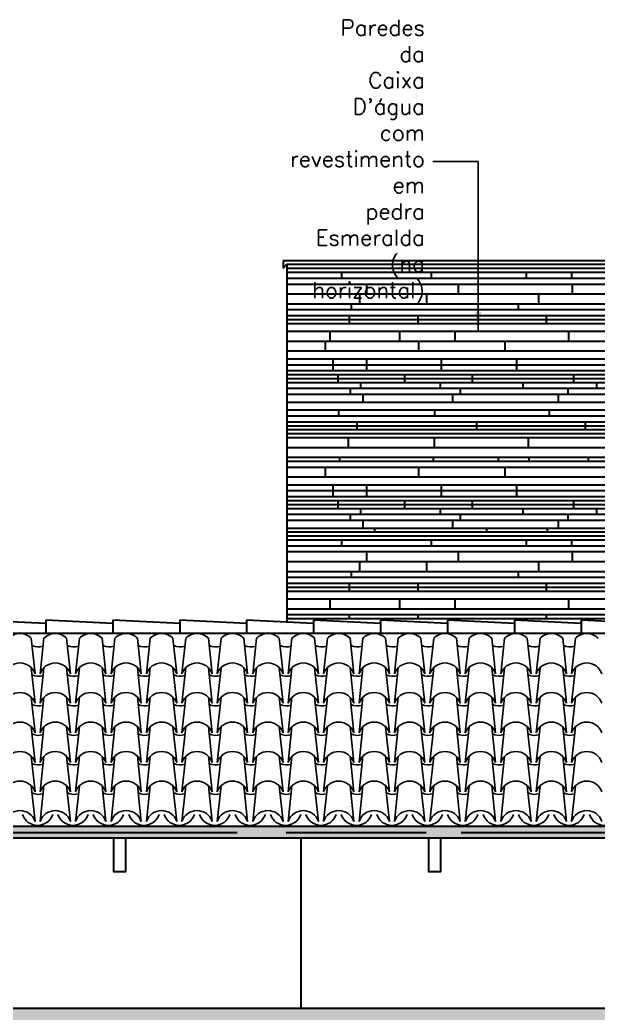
# Model space of a CAD drawing. Header units: millimetres. Extents: x -4228 to 27092, y -6721 to 984.
# Drawn here: x 23415 to 23709, y -933 to -428 of the extents above; entities that cross this region are included whole.
import ezdxf

# ---------------------------------------------------------------- set-up
doc = ezdxf.new("R2010")
doc.units = ezdxf.units.MM
doc.header["$LTSCALE"] = 50
for name, color, linetype in [('HACHURA', 2, 'Continuous'), ('hatch', 2, 'Continuous'), ('madeiramento', 2, 'Continuous'), ('PAREDES', 6, 'Continuous'), ('PAREDES3', 2, 'Continuous'), ('pedras', 2, 'Continuous'), ('PENA24', 24, 'Continuous'), ('PENA_01', 3, 'Continuous'), ('QLEADER', 7, 'Continuous'), ('telhas', 3, 'Continuous')]:
    doc.layers.add(name, color=color, linetype=linetype)
doc.styles.add('ROMANS', font='romans.shx')
doc.dimstyles.new('LEADER_50', dxfattribs={"dimscale": 0, "dimtxt": 8, "dimasz": 10, "dimexe": 10, "dimexo": 5, "dimgap": 4, "dimtad": 0, "dimdec": 0, "dimzin": 1, "dimdsep": 46, "dimtxsty": 'ROMANS', "dimcen": 10, "dimdle": 10, "dimclrd": 9, "dimclre": 9, "dimclrt": 7, "dimaunit": 1, "dimadec": 0, "dimazin": 0, "dimtm": 1e-09, "dimtfac": 1, "dimtdec": 0, "dimtmove": 2, "dimatfit": 3, "dimfxl": 1, "dimtolj": 1, "dimtzin": 0, "dimarcsym": 0})

msp = doc.modelspace()

# ---------------------------------------------------------------- hatches: boundary and pattern name
at = {"layer": 'HACHURA', "linetype": 'Continuous', "lineweight": 30}
h = msp.add_hatch(dxfattribs=at)
h.set_pattern_fill('AR-CONC', color=256, scale=0.2, style=0)
h.set_pattern_definition([(50, (26561.214, 204.87), (36.43693, -3.18782), [3.81, -41.91]), (355, (26561.214, 204.87), (-7.04857, 38.21133), [3.048, -33.528]), (100.451, (26564.25, 204.603), (29.3885, 35.02334), [3.238, -35.618]), (46.1842, (26561.214, 215.03), (54.2158, -8.40847), [5.715, -62.865]), (96.6356, (26565.73, 214.33), (47.48085, 49.4851), [4.857, -53.427]), (351.184, (26561.214, 215.03), (47.4809, 49.485), [4.572, -50.292]), (21, (26566.294, 212.49), (30.32298, -20.4531), [3.81, -41.91]), (326, (26566.294, 212.49), (12.3604, 36.8376), [3.048, -33.528]), (71.4514, (26568.82, 210.785), (42.6833, 16.38457), [3.238, -35.618]), (37.5, (26561.214, 204.869), (0.61772, 16.911008), [0, -33.1216, 0, -34.036, 0, -33.655]), (7.5, (26561.214, 204.869), (13.36393, 20.036115), [0, -19.4056, 0, -32.3596, 0, -12.827]), (327.5, (26549.886, 204.869), (27.11812, -1.14575), [0, -12.7, 0, -39.624, 0, -52.578]), (317.5, (26544.806, 204.87), (29.62584, 5.0853), [0, -16.51, 0, -26.3144, 0, -37.338])])
h.paths.add_polyline_path([(25342.52, -930.24), (24562.52, -930.24), (24562.52, -895.24), (24547.52, -895.24), (24547.52, -930.24), (24202.52, -930.24), (24202.52, -895.24), (24187.52, -895.24), (24187.52, -930.24), (23842.52, -930.24), (23842.52, -895.24), (23827.52, -895.24), (23827.52, -930.24), (22757.52, -930.24), (22757.52, -925.24), (22742.52, -925.24), (22742.52, -945.24), (22847.52, -945.24), (22847.52, -995.24), (22862.52, -995.24), (22862.52, -945.24), (23402.52, -945.24), (23402.52, -995.24), (23417.52, -995.24), (23417.52, -945.24), (24727.52, -945.24), (24907.52, -945.24), (24907.52, -970.24), (24922.52, -970.24), (24922.52, -945.24), (25027.52, -945.24), (25327.52, -945.24), (25327.52, -966.06), (25327.52, -970.24), (25342.52, -970.24)])
at = {"layer": 'hatch', "linetype": 'Continuous', "lineweight": 30}
h = msp.add_hatch(dxfattribs=at)
h.set_pattern_fill('AR-SAND', color=256, scale=0.3, style=0)
h.set_pattern_definition([(37.5, (28231.535, -1153.837), (-0.48001, 14.682397), [0, -11.5824, 0, -12.954, 0, -12.3825]), (7.5, (28231.535, -1153.837), (13.4857, 21.50475), [0, -6.2484, 0, -10.4394, 0, -4.0005]), (327.5, (28222.162, -1153.837), (23.72977, 0.043116), [0, -3.81, 0, -13.716, 0, -17.907]), (317.5, (28222.162, -1153.837), (22.90669, 6.68788), [0, -1.905, 0, -8.9916, 0, -10.287])])
h.paths.add_polyline_path([(24547.52, -843.7), (24547.52, -837.81), (23302.52, -837.81), (23302.52, -843.7), (23308.52, -843.7)])
h = msp.add_hatch(dxfattribs=at)
h.set_pattern_fill('AR-RROOF', color=3, scale=0.7, style=0)
h.set_pattern_definition([(0, (28231.535, -1153.837), (39.116, 17.78), [266.7, -35.56, 88.9, -17.78]), (0, (28255.182, -1144.947), (-17.78, 23.6474), [53.34, -5.8674, 106.68, -13.335]), (0, (28240.425, -1138.724), (92.456, 11.9126), [142.24, -24.892, 71.12, -17.78])])
h.paths.add_polyline_path([(24547.52, -837.81), (23302.52, -837.81), (23302.52, -843.7), (23308.52, -843.7), (24547.52, -843.7)])

# ---------------------------------------------------------------- linework, layer by layer
at = {"layer": 'madeiramento', "linetype": 'Continuous', "lineweight": 30}
for p, q in [((23302.52, -837.81), (24547.52, -837.81)), ((23302.52, -843.7), (24547.52, -843.7))]:
    msp.add_line(p, q, dxfattribs=at)
at = {"layer": 'madeiramento', "color": 4, "linetype": 'Continuous', "lineweight": 30}
for points in [[(23462.52, -843.7), (23468.52, -843.7), (23468.52, -860.93), (23462.52, -860.93)], [(23622.52, -843.7), (23628.52, -843.7), (23628.52, -860.93), (23622.52, -860.93)]]:
    msp.add_lwpolyline(points, close=True, dxfattribs=at)
at = {"layer": 'PAREDES', "linetype": 'Continuous', "lineweight": 30}
msp.add_line((22757.52, -930.24), (23827.52, -930.24), dxfattribs=at)
at = {"layer": 'PAREDES3', "linetype": 'Continuous', "lineweight": 30}
for p, q in [((23550.52, -552.24), (23550.52, -734.43)), ((23550.52, -552.24), (23849.52, -552.24)), ((23557.52, -843.7), (23557.52, -930.24))]:
    msp.add_line(p, q, dxfattribs=at)
at = {"layer": 'pedras', "color": 53, "linetype": 'Continuous', "lineweight": 30}
for p, q in [((23550.52, -554.24), (23849.52, -554.24)), ((23550.52, -556.24), (23849.52, -556.24)), ((23550.52, -559.24), (23849.52, -559.24)), ((23578.41, -559.24), (23578.41, -556.24)), ((23623.9, -559.24), (23623.9, -556.24)), ((23672.22, -559.24), (23672.22, -556.24)), ((23695.23, -559.24), (23695.23, -556.24)), ((23550.52, -562.24), (23849.52, -562.24)), ((23591.08, -567.24), (23591.08, -562.24)), ((23637.59, -567.24), (23637.59, -562.24)), ((23695.48, -567.24), (23695.48, -562.24)), ((23550.52, -567.24), (23849.52, -567.24)), ((23587.46, -572.24), (23587.46, -567.24)), ((23621.57, -572.24), (23621.57, -567.24)), ((23678.43, -572.24), (23678.43, -567.24)), ((23550.52, -572.24), (23849.52, -572.24)), ((23550.52, -575.24), (23849.52, -575.24)), ((23583.32, -575.24), (23583.32, -572.24)), ((23668.09, -575.24), (23668.09, -572.24)), ((23550.52, -578.24), (23849.52, -578.24)), ((23550.52, -580.24), (23849.52, -580.24)), ((23582.29, -582.24), (23582.29, -578.24)), ((23617.18, -582.24), (23617.18, -578.24)), ((23682.3, -582.24), (23682.3, -578.24)), ((23550.52, -582.24), (23849.52, -582.24)), ((23550.52, -586.24), (23849.52, -586.24)), ((23572.47, -591.24), (23572.47, -586.24)), ((23607.87, -591.24), (23607.87, -586.24)), ((23636.04, -591.24), (23636.04, -586.24)), ((23693.67, -591.24), (23693.67, -586.24)), ((23550.52, -591.24), (23849.52, -591.24)), ((23550.52, -591.24), (23849.52, -591.24)), ((23570.14, -596.24), (23570.14, -591.24)), ((23617.44, -596.24), (23617.44, -591.24)), ((23661.37, -596.24), (23661.37, -591.24)), ((23550.52, -596.24), (23849.52, -596.24)), ((23550.52, -600.24), (23849.52, -600.24)), ((23574.02, -606.24), (23574.02, -600.24)), ((23591.08, -606.24), (23591.08, -600.24)), ((23629.07, -606.24), (23629.07, -600.24)), ((23667.31, -606.24), (23667.31, -600.24)), ((23550.52, -603.24), (23849.52, -603.24)), ((23550.52, -606.24), (23849.52, -606.24)), ((23550.52, -608.24), (23849.52, -608.24)), ((23550.52, -610.24), (23849.52, -610.24)), ((23576.6, -612.24), (23576.6, -608.24)), ((23610.46, -612.24), (23610.46, -608.24)), ((23644.83, -612.24), (23644.83, -608.24)), ((23696.26, -612.24), (23696.26, -608.24)), ((23550.52, -612.24), (23849.52, -612.24)), ((23550.52, -615.24), (23849.52, -615.24)), ((23582.81, -618.24), (23582.81, -615.24)), ((23587.97, -615.24), (23587.97, -612.24)), ((23628.55, -615.24), (23628.55, -612.24)), ((23638.63, -618.24), (23638.63, -615.24)), ((23670.42, -615.24), (23670.42, -612.24)), ((23693.42, -618.24), (23693.42, -615.24)), ((23707.89, -615.24), (23707.89, -612.24)), ((23550.52, -618.24), (23849.52, -618.24)), ((23589.27, -622.24), (23589.27, -618.24)), ((23634.75, -622.24), (23634.75, -618.24)), ((23688.51, -622.24), (23688.51, -618.24)), ((23550.52, -622.24), (23849.52, -622.24)), ((23550.52, -626.24), (23849.52, -626.24)), ((23550.52, -629.24), (23849.52, -629.24)), ((23576.86, -629.24), (23576.86, -626.24)), ((23625.71, -629.24), (23625.71, -626.24)), ((23683.85, -629.24), (23683.85, -626.24)), ((23550.52, -632.24), (23849.52, -632.24)), ((23550.52, -634.24), (23849.52, -634.24)), ((23586.16, -636.24), (23586.16, -632.24)), ((23646.9, -636.24), (23646.9, -632.24)), ((23702.2, -636.24), (23702.2, -632.24)), ((23550.52, -636.24), (23849.52, -636.24)), ((23550.52, -638.24), (23849.52, -638.24)), ((23550.52, -640.24), (23849.52, -640.24)), ((23581.77, -645.24), (23581.77, -640.24)), ((23625.45, -645.24), (23625.45, -640.24)), ((23673.26, -645.24), (23673.26, -640.24)), ((23550.52, -645.24), (23849.52, -645.24)), ((23550.52, -650.24), (23849.52, -650.24)), ((23577.38, -652.24), (23577.38, -650.24)), ((23624.93, -652.24), (23624.93, -650.24)), ((23658.01, -652.24), (23658.01, -650.24)), ((23673.52, -652.24), (23673.52, -650.24)), ((23703.75, -652.24), (23703.75, -650.24)), ((23550.52, -652.24), (23849.52, -652.24)), ((23550.52, -655.24), (23849.52, -655.24)), ((23570.14, -660.24), (23570.14, -655.24)), ((23617.44, -660.24), (23617.44, -655.24)), ((23661.37, -660.24), (23661.37, -655.24)), ((23550.52, -660.24), (23849.52, -660.24)), ((23550.52, -664.24), (23849.52, -664.24)), ((23574.02, -670.24), (23574.02, -664.24)), ((23591.08, -670.24), (23591.08, -664.24)), ((23629.07, -670.24), (23629.07, -664.24)), ((23667.31, -670.24), (23667.31, -664.24)), ((23550.52, -667.24), (23849.52, -667.24)), ((23550.52, -670.24), (23849.52, -670.24)), ((23550.52, -672.24), (23849.52, -672.24)), ((23550.52, -674.24), (23849.52, -674.24)), ((23550.52, -676.24), (23849.52, -676.24)), ((23576.6, -676.24), (23576.6, -672.24)), ((23587.97, -679.24), (23587.97, -676.24)), ((23610.46, -676.24), (23610.46, -672.24)), ((23628.55, -679.24), (23628.55, -676.24)), ((23644.83, -676.24), (23644.83, -672.24)), ((23670.42, -679.24), (23670.42, -676.24)), ((23696.26, -676.24), (23696.26, -672.24)), ((23707.89, -679.24), (23707.89, -676.24)), ((23550.52, -679.24), (23849.52, -679.24)), ((23582.81, -682.24), (23582.81, -679.24)), ((23638.63, -682.24), (23638.63, -679.24)), ((23693.42, -682.24), (23693.42, -679.24)), ((23550.52, -682.24), (23849.52, -682.24)), ((23550.52, -686.24), (23849.52, -686.24)), ((23589.27, -686.24), (23589.27, -682.24)), ((23595.21, -688.24), (23595.21, -686.24)), ((23634.75, -686.24), (23634.75, -682.24)), ((23652.07, -688.24), (23652.07, -686.24)), ((23682.82, -688.24), (23682.82, -686.24)), ((23688.51, -686.24), (23688.51, -682.24)), ((23550.52, -688.24), (23849.52, -688.24)), ((23550.52, -690.24), (23849.52, -690.24)), ((23550.52, -692.24), (23849.52, -692.24)), ((23550.52, -695.24), (23849.52, -695.24)), ((23578.41, -695.24), (23578.41, -692.24)), ((23623.9, -695.24), (23623.9, -692.24)), ((23672.22, -695.24), (23672.22, -692.24)), ((23695.23, -695.24), (23695.23, -692.24)), ((23550.52, -698.24), (23849.52, -698.24)), ((23591.08, -703.24), (23591.08, -698.24)), ((23637.59, -703.24), (23637.59, -698.24)), ((23695.48, -703.24), (23695.48, -698.24)), ((23550.52, -703.24), (23849.52, -703.24)), ((23587.46, -708.24), (23587.46, -703.24)), ((23621.57, -708.24), (23621.57, -703.24)), ((23678.43, -708.24), (23678.43, -703.24)), ((23550.52, -708.24), (23849.52, -708.24)), ((23550.52, -711.24), (23849.52, -711.24)), ((23583.32, -711.24), (23583.32, -708.24)), ((23668.09, -711.24), (23668.09, -708.24)), ((23550.52, -714.24), (23849.52, -714.24)), ((23550.52, -716.24), (23849.52, -716.24)), ((23582.29, -718.24), (23582.29, -714.24)), ((23617.18, -718.24), (23617.18, -714.24)), ((23682.3, -718.24), (23682.3, -714.24)), ((23550.52, -718.24), (23849.52, -718.24)), ((23550.52, -722.24), (23849.52, -722.24)), ((23572.47, -727.24), (23572.47, -722.24)), ((23607.87, -727.24), (23607.87, -722.24)), ((23636.04, -727.24), (23636.04, -722.24)), ((23693.67, -727.24), (23693.67, -722.24)), ((23550.52, -727.24), (23849.52, -727.24)), ((23550.52, -730.24), (23849.52, -730.24)), ((23582.29, -732.24), (23582.29, -730.24)), ((23617.18, -732.24), (23617.18, -730.24)), ((23682.3, -732.24), (23682.3, -730.24)), ((23550.52, -732.24), (23849.52, -732.24))]:
    msp.add_line(p, q, dxfattribs=at)
at = {"layer": 'PENA24', "color": 3}
for p, q in [((23420.58, -742.2), (23422.52, -760.31)), ((23427.06, -742.2), (23425.12, -760.31)), ((23438.58, -742.2), (23440.52, -760.31)), ((23445.06, -742.2), (23443.12, -760.31)), ((23456.58, -742.2), (23458.52, -760.31)), ((23463.06, -742.2), (23461.12, -760.31)), ((23474.58, -742.2), (23476.52, -760.31)), ((23481.06, -742.2), (23479.12, -760.31)), ((23492.58, -742.2), (23494.52, -760.31)), ((23499.06, -742.2), (23497.12, -760.31)), ((23510.58, -742.2), (23512.52, -760.31)), ((23517.06, -742.2), (23515.12, -760.31)), ((23528.58, -742.2), (23530.52, -760.31)), ((23535.06, -742.2), (23533.12, -760.31)), ((23546.58, -742.2), (23548.52, -760.31)), ((23553.06, -742.2), (23551.12, -760.31)), ((23564.58, -742.2), (23566.52, -760.31)), ((23571.06, -742.2), (23569.12, -760.31)), ((23582.58, -742.2), (23584.52, -760.31)), ((23589.06, -742.2), (23587.12, -760.31)), ((23600.58, -742.2), (23602.52, -760.31)), ((23607.06, -742.2), (23605.12, -760.31)), ((23618.58, -742.2), (23620.52, -760.31)), ((23625.06, -742.2), (23623.12, -760.31)), ((23636.58, -742.2), (23638.52, -760.31)), ((23643.06, -742.2), (23641.12, -760.31)), ((23654.58, -742.2), (23656.52, -760.31)), ((23661.06, -742.2), (23659.12, -760.31)), ((23672.58, -742.2), (23674.52, -760.31)), ((23679.06, -742.2), (23677.12, -760.31)), ((23690.58, -742.2), (23692.52, -760.31)), ((23697.06, -742.2), (23695.12, -760.31)), ((23420.58, -757.2), (23422.52, -775.31)), ((23427.06, -757.2), (23425.12, -775.31)), ((23438.58, -757.2), (23440.52, -775.31)), ((23445.06, -757.2), (23443.12, -775.31)), ((23456.58, -757.2), (23458.52, -775.31)), ((23463.06, -757.2), (23461.12, -775.31)), ((23474.58, -757.2), (23476.52, -775.31)), ((23481.06, -757.2), (23479.12, -775.31)), ((23492.58, -757.2), (23494.52, -775.31)), ((23499.06, -757.2), (23497.12, -775.31)), ((23510.58, -757.2), (23512.52, -775.31)), ((23517.06, -757.2), (23515.12, -775.31)), ((23528.58, -757.2), (23530.52, -775.31)), ((23535.06, -757.2), (23533.12, -775.31)), ((23546.58, -757.2), (23548.52, -775.31)), ((23553.06, -757.2), (23551.12, -775.31)), ((23564.58, -757.2), (23566.52, -775.31)), ((23571.06, -757.2), (23569.12, -775.31)), ((23582.58, -757.2), (23584.52, -775.31)), ((23589.06, -757.2), (23587.12, -775.31)), ((23600.58, -757.2), (23602.52, -775.31)), ((23607.06, -757.2), (23605.12, -775.31)), ((23618.58, -757.2), (23620.52, -775.31)), ((23625.06, -757.2), (23623.12, -775.31)), ((23636.58, -757.2), (23638.52, -775.31)), ((23643.06, -757.2), (23641.12, -775.31)), ((23654.58, -757.2), (23656.52, -775.31)), ((23661.06, -757.2), (23659.12, -775.31)), ((23672.58, -757.2), (23674.52, -775.31)), ((23679.06, -757.2), (23677.12, -775.31)), ((23690.58, -757.2), (23692.52, -775.31)), ((23697.06, -757.2), (23695.12, -775.31)), ((23420.58, -772.2), (23422.52, -790.31)), ((23427.06, -772.2), (23425.12, -790.31)), ((23438.58, -772.2), (23440.52, -790.31)), ((23445.06, -772.2), (23443.12, -790.31)), ((23456.58, -772.2), (23458.52, -790.31)), ((23463.06, -772.2), (23461.12, -790.31)), ((23474.58, -772.2), (23476.52, -790.31)), ((23481.06, -772.2), (23479.12, -790.31)), ((23492.58, -772.2), (23494.52, -790.31)), ((23499.06, -772.2), (23497.12, -790.31)), ((23510.58, -772.2), (23512.52, -790.31)), ((23517.06, -772.2), (23515.12, -790.31)), ((23528.58, -772.2), (23530.52, -790.31)), ((23535.06, -772.2), (23533.12, -790.31)), ((23546.58, -772.2), (23548.52, -790.31)), ((23553.06, -772.2), (23551.12, -790.31)), ((23564.58, -772.2), (23566.52, -790.31)), ((23571.06, -772.2), (23569.12, -790.31)), ((23582.58, -772.2), (23584.52, -790.31)), ((23589.06, -772.2), (23587.12, -790.31)), ((23600.58, -772.2), (23602.52, -790.31)), ((23607.06, -772.2), (23605.12, -790.31)), ((23618.58, -772.2), (23620.52, -790.31)), ((23625.06, -772.2), (23623.12, -790.31)), ((23636.58, -772.2), (23638.52, -790.31)), ((23643.06, -772.2), (23641.12, -790.31)), ((23654.58, -772.2), (23656.52, -790.31)), ((23661.06, -772.2), (23659.12, -790.31)), ((23672.58, -772.2), (23674.52, -790.31)), ((23679.06, -772.2), (23677.12, -790.31)), ((23690.58, -772.2), (23692.52, -790.31)), ((23697.06, -772.2), (23695.12, -790.31)), ((23420.58, -787.2), (23422.52, -805.31)), ((23427.06, -787.2), (23425.12, -805.31)), ((23438.58, -787.2), (23440.52, -805.31)), ((23445.06, -787.2), (23443.12, -805.31)), ((23456.58, -787.2), (23458.52, -805.31)), ((23463.06, -787.2), (23461.12, -805.31)), ((23474.58, -787.2), (23476.52, -805.31)), ((23481.06, -787.2), (23479.12, -805.31)), ((23492.58, -787.2), (23494.52, -805.31)), ((23499.06, -787.2), (23497.12, -805.31)), ((23510.58, -787.2), (23512.52, -805.31)), ((23517.06, -787.2), (23515.12, -805.31)), ((23528.58, -787.2), (23530.52, -805.31)), ((23535.06, -787.2), (23533.12, -805.31)), ((23546.58, -787.2), (23548.52, -805.31)), ((23553.06, -787.2), (23551.12, -805.31)), ((23564.58, -787.2), (23566.52, -805.31)), ((23571.06, -787.2), (23569.12, -805.31)), ((23582.58, -787.2), (23584.52, -805.31)), ((23589.06, -787.2), (23587.12, -805.31)), ((23600.58, -787.2), (23602.52, -805.31)), ((23607.06, -787.2), (23605.12, -805.31)), ((23618.58, -787.2), (23620.52, -805.31)), ((23625.06, -787.2), (23623.12, -805.31)), ((23636.58, -787.2), (23638.52, -805.31)), ((23643.06, -787.2), (23641.12, -805.31)), ((23654.58, -787.2), (23656.52, -805.31)), ((23661.06, -787.2), (23659.12, -805.31)), ((23672.58, -787.2), (23674.52, -805.31)), ((23679.06, -787.2), (23677.12, -805.31)), ((23690.58, -787.2), (23692.52, -805.31)), ((23697.06, -787.2), (23695.12, -805.31)), ((23420.58, -802.2), (23422.52, -820.31)), ((23427.06, -802.2), (23425.12, -820.31)), ((23438.58, -802.2), (23440.52, -820.31)), ((23445.06, -802.2), (23443.12, -820.31)), ((23456.58, -802.2), (23458.52, -820.31)), ((23463.06, -802.2), (23461.12, -820.31)), ((23474.58, -802.2), (23476.52, -820.31)), ((23481.06, -802.2), (23479.12, -820.31)), ((23492.58, -802.2), (23494.52, -820.31)), ((23499.06, -802.2), (23497.12, -820.31)), ((23510.58, -802.2), (23512.52, -820.31)), ((23517.06, -802.2), (23515.12, -820.31)), ((23528.58, -802.2), (23530.52, -820.31)), ((23535.06, -802.2), (23533.12, -820.31)), ((23546.58, -802.2), (23548.52, -820.31)), ((23553.06, -802.2), (23551.12, -820.31)), ((23564.58, -802.2), (23566.52, -820.31)), ((23571.06, -802.2), (23569.12, -820.31)), ((23582.58, -802.2), (23584.52, -820.31)), ((23589.06, -802.2), (23587.12, -820.31)), ((23600.58, -802.2), (23602.52, -820.31)), ((23607.06, -802.2), (23605.12, -820.31)), ((23618.58, -802.2), (23620.52, -820.31)), ((23625.06, -802.2), (23623.12, -820.31)), ((23636.58, -802.2), (23638.52, -820.31)), ((23643.06, -802.2), (23641.12, -820.31)), ((23654.58, -802.2), (23656.52, -820.31)), ((23661.06, -802.2), (23659.12, -820.31)), ((23672.58, -802.2), (23674.52, -820.31)), ((23679.06, -802.2), (23677.12, -820.31)), ((23690.58, -802.2), (23692.52, -820.31)), ((23697.06, -802.2), (23695.12, -820.31)), ((23420.58, -817.2), (23422.52, -835.31)), ((23427.06, -817.2), (23425.12, -835.31)), ((23438.58, -817.2), (23440.52, -835.31)), ((23445.06, -817.2), (23443.12, -835.31)), ((23456.58, -817.2), (23458.52, -835.31)), ((23463.06, -817.2), (23461.12, -835.31)), ((23474.58, -817.2), (23476.52, -835.31)), ((23481.06, -817.2), (23479.12, -835.31)), ((23492.58, -817.2), (23494.52, -835.31)), ((23499.06, -817.2), (23497.12, -835.31)), ((23510.58, -817.2), (23512.52, -835.31)), ((23517.06, -817.2), (23515.12, -835.31)), ((23528.58, -817.2), (23530.52, -835.31)), ((23535.06, -817.2), (23533.12, -835.31)), ((23546.58, -817.2), (23548.52, -835.31)), ((23553.06, -817.2), (23551.12, -835.31)), ((23564.58, -817.2), (23566.52, -835.31)), ((23571.06, -817.2), (23569.12, -835.31)), ((23582.58, -817.2), (23584.52, -835.31)), ((23589.06, -817.2), (23587.12, -835.31)), ((23600.58, -817.2), (23602.52, -835.31)), ((23607.06, -817.2), (23605.12, -835.31)), ((23618.58, -817.2), (23620.52, -835.31)), ((23625.06, -817.2), (23623.12, -835.31)), ((23636.58, -817.2), (23638.52, -835.31)), ((23643.06, -817.2), (23641.12, -835.31)), ((23654.58, -817.2), (23656.52, -835.31)), ((23661.06, -817.2), (23659.12, -835.31)), ((23672.58, -817.2), (23674.52, -835.31)), ((23679.06, -817.2), (23677.12, -835.31)), ((23690.58, -817.2), (23692.52, -835.31)), ((23697.06, -817.2), (23695.12, -835.31))]:
    msp.add_line(p, q, dxfattribs=at)
for centre, radius, start, end in [((23414.82, -747.95), 8.14, 44.9328, 135.0672), ((23432.82, -747.95), 8.14, 44.9328, 135.0672), ((23450.82, -747.95), 8.14, 44.9328, 135.0672), ((23468.82, -747.95), 8.14, 44.9328, 135.0672), ((23486.82, -747.95), 8.14, 44.9328, 135.0672), ((23504.82, -747.95), 8.14, 44.9328, 135.0672), ((23522.82, -747.95), 8.14, 44.9328, 135.0672), ((23540.82, -747.95), 8.14, 44.9328, 135.0672), ((23558.82, -747.95), 8.14, 44.9328, 135.0672), ((23576.82, -747.95), 8.14, 44.9328, 135.0672), ((23594.82, -747.95), 8.14, 44.9328, 135.0672), ((23612.82, -747.95), 8.14, 44.9328, 135.0672), ((23630.82, -747.95), 8.14, 44.9328, 135.0672), ((23648.82, -747.95), 8.14, 44.9328, 135.0672), ((23666.82, -747.95), 8.14, 44.9328, 135.0672), ((23684.82, -747.95), 8.14, 44.9328, 135.0672), ((23702.82, -747.95), 8.14, 44.9328, 135.0672), ((23424.25, -739.17), 7.44, 243.9234, 288.6886), ((23442.25, -739.17), 7.44, 243.9234, 288.6886), ((23460.25, -739.17), 7.44, 243.9234, 288.6886), ((23478.25, -739.17), 7.44, 243.9234, 288.6886), ((23496.25, -739.17), 7.44, 243.9234, 288.6886), ((23514.25, -739.17), 7.44, 243.9234, 288.6886), ((23532.25, -739.17), 7.44, 243.9234, 288.6886), ((23550.25, -739.17), 7.44, 243.9234, 288.6886), ((23568.25, -739.17), 7.44, 243.9234, 288.6886), ((23586.25, -739.17), 7.44, 243.9234, 288.6886), ((23604.25, -739.17), 7.44, 243.9234, 288.6886), ((23622.25, -739.17), 7.44, 243.9234, 288.6886), ((23640.25, -739.17), 7.44, 243.9234, 288.6886), ((23658.25, -739.17), 7.44, 243.9234, 288.6886), ((23676.25, -739.17), 7.44, 243.9234, 288.6886), ((23694.25, -739.17), 7.44, 243.9234, 288.6886), ((23414.82, -762.95), 8.14, 18.9246, 161.0754), ((23432.82, -762.95), 8.14, 18.9246, 161.0754), ((23450.82, -762.95), 8.14, 18.9246, 161.0754), ((23468.82, -762.95), 8.14, 18.9246, 161.0754), ((23486.82, -762.95), 8.14, 18.9246, 161.0754), ((23504.82, -762.95), 8.14, 18.9246, 161.0754), ((23522.82, -762.95), 8.14, 18.9246, 161.0754), ((23540.82, -762.95), 8.14, 18.9246, 161.0754), ((23558.82, -762.95), 8.14, 18.9246, 161.0754), ((23576.82, -762.95), 8.14, 18.9246, 161.0754), ((23594.82, -762.95), 8.14, 18.9246, 161.0754), ((23612.82, -762.95), 8.14, 18.9246, 161.0754), ((23630.82, -762.95), 8.14, 18.9246, 161.0754), ((23648.82, -762.95), 8.14, 18.9246, 161.0754), ((23666.82, -762.95), 8.14, 18.9246, 161.0754), ((23684.82, -762.95), 8.14, 18.9246, 161.0754), ((23702.82, -762.95), 8.14, 18.9246, 161.0754), ((23424.25, -754.17), 7.44, 243.9234, 288.6886), ((23442.25, -754.17), 7.44, 243.9234, 288.6886), ((23460.25, -754.17), 7.44, 243.9234, 288.6886), ((23478.25, -754.17), 7.44, 243.9234, 288.6886), ((23496.25, -754.17), 7.44, 243.9234, 288.6886), ((23514.25, -754.17), 7.44, 243.9234, 288.6886), ((23514.25, -754.17), 7.44, 243.9234, 288.6886), ((23532.25, -754.17), 7.44, 243.9234, 288.6886), ((23532.25, -754.17), 7.44, 243.9234, 288.6886), ((23550.25, -754.17), 7.44, 243.9234, 288.6886), ((23550.25, -754.17), 7.44, 243.9234, 288.6886), ((23568.25, -754.17), 7.44, 243.9234, 288.6886), ((23568.25, -754.17), 7.44, 243.9234, 288.6886), ((23586.25, -754.17), 7.44, 243.9234, 288.6886), ((23586.25, -754.17), 7.44, 243.9234, 288.6886), ((23604.25, -754.17), 7.44, 243.9234, 288.6886), ((23604.25, -754.17), 7.44, 243.9234, 288.6886), ((23622.25, -754.17), 7.44, 243.9234, 288.6886), ((23640.25, -754.17), 7.44, 243.9234, 288.6886), ((23658.25, -754.17), 7.44, 243.9234, 288.6886), ((23676.25, -754.17), 7.44, 243.9234, 288.6886), ((23694.25, -754.17), 7.44, 243.9234, 288.6886), ((23414.82, -777.95), 8.14, 18.9246, 161.0754), ((23432.82, -777.95), 8.14, 18.9246, 161.0754), ((23450.82, -777.95), 8.14, 18.9246, 161.0754), ((23468.82, -777.95), 8.14, 18.9246, 161.0754), ((23486.82, -777.95), 8.14, 18.9246, 161.0754), ((23504.82, -777.95), 8.14, 18.9246, 161.0754), ((23522.82, -777.95), 8.14, 18.9246, 161.0754), ((23540.82, -777.95), 8.14, 18.9246, 161.0754), ((23558.82, -777.95), 8.14, 18.9246, 161.0754), ((23576.82, -777.95), 8.14, 18.9246, 161.0754), ((23594.82, -777.95), 8.14, 18.9246, 161.0754), ((23612.82, -777.95), 8.14, 18.9246, 161.0754), ((23630.82, -777.95), 8.14, 18.9246, 161.0754), ((23648.82, -777.95), 8.14, 18.9246, 161.0754), ((23666.82, -777.95), 8.14, 18.9246, 161.0754), ((23684.82, -777.95), 8.14, 18.9246, 161.0754), ((23702.82, -777.95), 8.14, 18.9246, 161.0754), ((23424.25, -769.17), 7.44, 243.9234, 288.6886), ((23442.25, -769.17), 7.44, 243.9234, 288.6886), ((23460.25, -769.17), 7.44, 243.9234, 288.6886), ((23478.25, -769.17), 7.44, 243.9234, 288.6886), ((23496.25, -769.17), 7.44, 243.9234, 288.6886), ((23514.25, -769.17), 7.44, 243.9234, 288.6886), ((23514.25, -769.17), 7.44, 243.9234, 288.6886), ((23532.25, -769.17), 7.44, 243.9234, 288.6886), ((23532.25, -769.17), 7.44, 243.9234, 288.6886), ((23550.25, -769.17), 7.44, 243.9234, 288.6886), ((23550.25, -769.17), 7.44, 243.9234, 288.6886), ((23568.25, -769.17), 7.44, 243.9234, 288.6886), ((23568.25, -769.17), 7.44, 243.9234, 288.6886), ((23586.25, -769.17), 7.44, 243.9234, 288.6886), ((23586.25, -769.17), 7.44, 243.9234, 288.6886), ((23604.25, -769.17), 7.44, 243.9234, 288.6886), ((23604.25, -769.17), 7.44, 243.9234, 288.6886), ((23622.25, -769.17), 7.44, 243.9234, 288.6886), ((23640.25, -769.17), 7.44, 243.9234, 288.6886), ((23658.25, -769.17), 7.44, 243.9234, 288.6886), ((23676.25, -769.17), 7.44, 243.9234, 288.6886), ((23694.25, -769.17), 7.44, 243.9234, 288.6886), ((23414.82, -792.95), 8.14, 18.9246, 161.0754), ((23432.82, -792.95), 8.14, 18.9246, 161.0754), ((23450.82, -792.95), 8.14, 18.9246, 161.0754), ((23468.82, -792.95), 8.14, 18.9246, 161.0754), ((23486.82, -792.95), 8.14, 18.9246, 161.0754), ((23504.82, -792.95), 8.14, 18.9246, 161.0754), ((23522.82, -792.95), 8.14, 18.9246, 161.0754), ((23540.82, -792.95), 8.14, 18.9246, 161.0754), ((23558.82, -792.95), 8.14, 18.9246, 161.0754), ((23576.82, -792.95), 8.14, 18.9246, 161.0754), ((23594.82, -792.95), 8.14, 18.9246, 161.0754), ((23612.82, -792.95), 8.14, 18.9246, 161.0754), ((23630.82, -792.95), 8.14, 18.9246, 161.0754), ((23648.82, -792.95), 8.14, 18.9246, 161.0754), ((23666.82, -792.95), 8.14, 18.9246, 161.0754), ((23684.82, -792.95), 8.14, 18.9246, 161.0754), ((23702.82, -792.95), 8.14, 18.9246, 161.0754), ((23424.25, -784.17), 7.44, 243.9234, 288.6886), ((23442.25, -784.17), 7.44, 243.9234, 288.6886), ((23460.25, -784.17), 7.44, 243.9234, 288.6886), ((23478.25, -784.17), 7.44, 243.9234, 288.6886), ((23496.25, -784.17), 7.44, 243.9234, 288.6886), ((23514.25, -784.17), 7.44, 243.9234, 288.6886), ((23514.25, -784.17), 7.44, 243.9234, 288.6886), ((23532.25, -784.17), 7.44, 243.9234, 288.6886), ((23532.25, -784.17), 7.44, 243.9234, 288.6886), ((23550.25, -784.17), 7.44, 243.9234, 288.6886), ((23550.25, -784.17), 7.44, 243.9234, 288.6886), ((23568.25, -784.17), 7.44, 243.9234, 288.6886), ((23568.25, -784.17), 7.44, 243.9234, 288.6886), ((23586.25, -784.17), 7.44, 243.9234, 288.6886), ((23586.25, -784.17), 7.44, 243.9234, 288.6886), ((23604.25, -784.17), 7.44, 243.9234, 288.6886), ((23604.25, -784.17), 7.44, 243.9234, 288.6886), ((23622.25, -784.17), 7.44, 243.9234, 288.6886), ((23640.25, -784.17), 7.44, 243.9234, 288.6886), ((23658.25, -784.17), 7.44, 243.9234, 288.6886), ((23676.25, -784.17), 7.44, 243.9234, 288.6886), ((23694.25, -784.17), 7.44, 243.9234, 288.6886), ((23414.82, -807.95), 8.14, 18.9246, 161.0754), ((23432.82, -807.95), 8.14, 18.9246, 161.0754), ((23450.82, -807.95), 8.14, 18.9246, 161.0754), ((23468.82, -807.95), 8.14, 18.9246, 161.0754), ((23486.82, -807.95), 8.14, 18.9246, 161.0754), ((23504.82, -807.95), 8.14, 18.9246, 161.0754), ((23522.82, -807.95), 8.14, 18.9246, 161.0754), ((23540.82, -807.95), 8.14, 18.9246, 161.0754), ((23558.82, -807.95), 8.14, 18.9246, 161.0754), ((23576.82, -807.95), 8.14, 18.9246, 161.0754), ((23594.82, -807.95), 8.14, 18.9246, 161.0754), ((23612.82, -807.95), 8.14, 18.9246, 161.0754), ((23630.82, -807.95), 8.14, 18.9246, 161.0754), ((23648.82, -807.95), 8.14, 18.9246, 161.0754), ((23666.82, -807.95), 8.14, 18.9246, 161.0754), ((23684.82, -807.95), 8.14, 18.9246, 161.0754), ((23702.82, -807.95), 8.14, 18.9246, 161.0754), ((23424.25, -799.17), 7.44, 243.9234, 288.6886), ((23442.25, -799.17), 7.44, 243.9234, 288.6886), ((23460.25, -799.17), 7.44, 243.9234, 288.6886), ((23478.25, -799.17), 7.44, 243.9234, 288.6886), ((23496.25, -799.17), 7.44, 243.9234, 288.6886), ((23514.25, -799.17), 7.44, 243.9234, 288.6886), ((23514.25, -799.17), 7.44, 243.9234, 288.6886), ((23532.25, -799.17), 7.44, 243.9234, 288.6886), ((23532.25, -799.17), 7.44, 243.9234, 288.6886), ((23550.25, -799.17), 7.44, 243.9234, 288.6886), ((23550.25, -799.17), 7.44, 243.9234, 288.6886), ((23568.25, -799.17), 7.44, 243.9234, 288.6886), ((23568.25, -799.17), 7.44, 243.9234, 288.6886), ((23586.25, -799.17), 7.44, 243.9234, 288.6886), ((23586.25, -799.17), 7.44, 243.9234, 288.6886), ((23604.25, -799.17), 7.44, 243.9234, 288.6886), ((23604.25, -799.17), 7.44, 243.9234, 288.6886), ((23622.25, -799.17), 7.44, 243.9234, 288.6886), ((23640.25, -799.17), 7.44, 243.9234, 288.6886), ((23658.25, -799.17), 7.44, 243.9234, 288.6886), ((23676.25, -799.17), 7.44, 243.9234, 288.6886), ((23694.25, -799.17), 7.44, 243.9234, 288.6886), ((23414.82, -822.95), 8.14, 18.9246, 161.0754), ((23432.82, -822.95), 8.14, 18.9246, 161.0754), ((23450.82, -822.95), 8.14, 18.9246, 161.0754), ((23468.82, -822.95), 8.14, 18.9246, 161.0754), ((23486.82, -822.95), 8.14, 18.9246, 161.0754), ((23504.82, -822.95), 8.14, 18.9246, 161.0754), ((23522.82, -822.95), 8.14, 18.9246, 161.0754), ((23540.82, -822.95), 8.14, 18.9246, 161.0754), ((23558.82, -822.95), 8.14, 18.9246, 161.0754), ((23576.82, -822.95), 8.14, 18.9246, 161.0754), ((23594.82, -822.95), 8.14, 18.9246, 161.0754), ((23612.82, -822.95), 8.14, 18.9246, 161.0754), ((23630.82, -822.95), 8.14, 18.9246, 161.0754), ((23648.82, -822.95), 8.14, 18.9246, 161.0754), ((23666.82, -822.95), 8.14, 18.9246, 161.0754), ((23684.82, -822.95), 8.14, 18.9246, 161.0754), ((23702.82, -822.95), 8.14, 18.9246, 161.0754), ((23424.25, -814.17), 7.44, 243.9234, 288.6886), ((23442.25, -814.17), 7.44, 243.9234, 288.6886), ((23460.25, -814.17), 7.44, 243.9234, 288.6886), ((23478.25, -814.17), 7.44, 243.9234, 288.6886), ((23496.25, -814.17), 7.44, 243.9234, 288.6886), ((23514.25, -814.17), 7.44, 243.9234, 288.6886), ((23514.25, -814.17), 7.44, 243.9234, 288.6886), ((23532.25, -814.17), 7.44, 243.9234, 288.6886), ((23532.25, -814.17), 7.44, 243.9234, 288.6886), ((23550.25, -814.17), 7.44, 243.9234, 288.6886), ((23550.25, -814.17), 7.44, 243.9234, 288.6886), ((23568.25, -814.17), 7.44, 243.9234, 288.6886), ((23568.25, -814.17), 7.44, 243.9234, 288.6886), ((23586.25, -814.17), 7.44, 243.9234, 288.6886), ((23586.25, -814.17), 7.44, 243.9234, 288.6886), ((23604.25, -814.17), 7.44, 243.9234, 288.6886), ((23604.25, -814.17), 7.44, 243.9234, 288.6886), ((23622.25, -814.17), 7.44, 243.9234, 288.6886), ((23640.25, -814.17), 7.44, 243.9234, 288.6886), ((23658.25, -814.17), 7.44, 243.9234, 288.6886), ((23676.25, -814.17), 7.44, 243.9234, 288.6886), ((23694.25, -814.17), 7.44, 243.9234, 288.6886)]:
    msp.add_arc(centre, radius, start, end, dxfattribs=at)
at = {"layer": 'PENA24', "color": 2}
for centre, start, end in [((23414.82, -837.95), 18.9246, 161.0754), ((23423.82, -829.17), 198.9246, 341.0754), ((23432.82, -837.95), 18.9246, 161.0754), ((23441.82, -829.17), 198.9246, 341.0754), ((23450.82, -837.95), 18.9246, 161.0754), ((23459.82, -829.17), 198.9246, 341.0754), ((23468.82, -837.95), 18.9246, 161.0754), ((23477.82, -829.17), 198.9246, 341.0754), ((23486.82, -837.95), 18.9246, 161.0754), ((23495.82, -829.17), 198.9246, 341.0754), ((23504.82, -837.95), 18.9246, 161.0754), ((23513.82, -829.17), 198.9246, 341.0754), ((23522.82, -837.95), 18.9246, 161.0754), ((23531.82, -829.17), 198.9246, 341.0754), ((23540.82, -837.95), 18.9246, 161.0754), ((23549.82, -829.17), 198.9246, 341.0754), ((23558.82, -837.95), 18.9246, 161.0754), ((23567.82, -829.17), 198.9246, 341.0754), ((23576.82, -837.95), 18.9246, 161.0754), ((23585.82, -829.17), 198.9246, 341.0754), ((23594.82, -837.95), 18.9246, 161.0754), ((23603.82, -829.17), 198.9246, 341.0754), ((23612.82, -837.95), 18.9246, 161.0754), ((23621.82, -829.17), 198.9246, 341.0754), ((23630.82, -837.95), 18.9246, 161.0754), ((23639.82, -829.17), 198.9246, 341.0754), ((23648.82, -837.95), 18.9246, 161.0754), ((23657.82, -829.17), 198.9246, 341.0754), ((23666.82, -837.95), 18.9246, 161.0754), ((23675.82, -829.17), 198.9246, 341.0754), ((23684.82, -837.95), 18.9246, 161.0754), ((23693.82, -829.17), 198.9246, 341.0754), ((23702.82, -837.95), 18.9246, 161.0754), ((23711.82, -829.17), 198.9246, 341.0754)]:
    msp.add_arc(centre, 8.14, start, end, dxfattribs=at)
at = {"layer": 'PENA_01', "linetype": 'Continuous', "lineweight": 30}
for p, q in [((23548.52, -550.24), (23851.52, -550.24)), ((23548.52, -550.24), (23548.52, -554.24)), ((23548.52, -554.24), (23550.52, -552.24))]:
    msp.add_line(p, q, dxfattribs=at)
at = {"layer": 'telhas', "linetype": 'Continuous', "lineweight": 30}
for p, q in [((23428.02, -734.74), (23394.02, -733.12)), ((23428.02, -733.12), (23428.02, -739.81)), ((23428.02, -733.12), (23428.02, -739.81)), ((23462.02, -734.74), (23428.02, -733.12)), ((23462.02, -733.12), (23462.02, -739.81)), ((23462.02, -733.12), (23462.02, -739.81)), ((23496.02, -734.74), (23462.02, -733.12)), ((23496.02, -733.12), (23496.02, -739.81)), ((23496.02, -733.12), (23496.02, -739.81)), ((23530.02, -734.74), (23496.02, -733.12)), ((23530.02, -733.12), (23530.02, -739.81)), ((23530.02, -733.12), (23530.02, -739.81)), ((23564.02, -734.74), (23530.02, -733.12)), ((23564.02, -733.12), (23564.02, -739.81)), ((23564.02, -733.12), (23564.02, -739.81)), ((23598.02, -734.74), (23564.02, -733.12)), ((23564.02, -735.64), (23564.02, -739.81)), ((23564.02, -735.64), (23564.02, -739.81)), ((23598.02, -733.12), (23598.02, -739.81)), ((23598.02, -733.12), (23598.02, -739.81)), ((23632.02, -734.74), (23598.02, -733.12)), ((23598.02, -735.64), (23598.02, -739.81)), ((23598.02, -735.64), (23598.02, -739.81)), ((23632.02, -733.12), (23632.02, -739.81)), ((23632.02, -733.12), (23632.02, -739.81)), ((23666.02, -734.74), (23632.02, -733.12)), ((23632.02, -735.64), (23632.02, -739.81)), ((23632.02, -735.64), (23632.02, -739.81)), ((23666.02, -733.12), (23666.02, -739.81)), ((23666.02, -733.12), (23666.02, -739.81)), ((23700.02, -734.74), (23666.02, -733.12)), ((23666.02, -735.64), (23666.02, -739.81)), ((23666.02, -735.64), (23666.02, -739.81)), ((23700.02, -733.12), (23700.02, -739.81)), ((23700.02, -733.12), (23700.02, -739.81)), ((23734.02, -734.74), (23700.02, -733.12)), ((23700.02, -735.64), (23700.02, -739.81)), ((23700.02, -735.64), (23700.02, -739.81)), ((24938.95, -739.81), (23190.02, -739.81))]:
    msp.add_line(p, q, dxfattribs=at)

# ---------------------------------------------------------------- texts
at = {"layer": 'QLEADER', "color": 7, "linetype": 'Continuous', "lineweight": 30, "insert": (23620.63, -500.03), "char_height": 8, "width": 0.32, "attachment_point": 6, "style": 'ROMANS'}
msp.add_mtext("Paredes da Caixa D'água\\Pcom revestimento em pedra\\PEsmeralda (na horizontal)", dxfattribs=at)

# ---------------------------------------------------------------- leaders
at = {"layer": 'QLEADER', "linetype": 'Continuous', "lineweight": 30, "annotation_type": 0, "has_hookline": 1, "hookline_direction": 1, "text_width": 174.86}
msp.add_leader([(23647.66, -586.24), (23647.66, -500.03), (23624.63, -500.03)], dimstyle='LEADER_50', override={"dimscale": 1}, dxfattribs=at)

doc.saveas('drawing.dxf')
